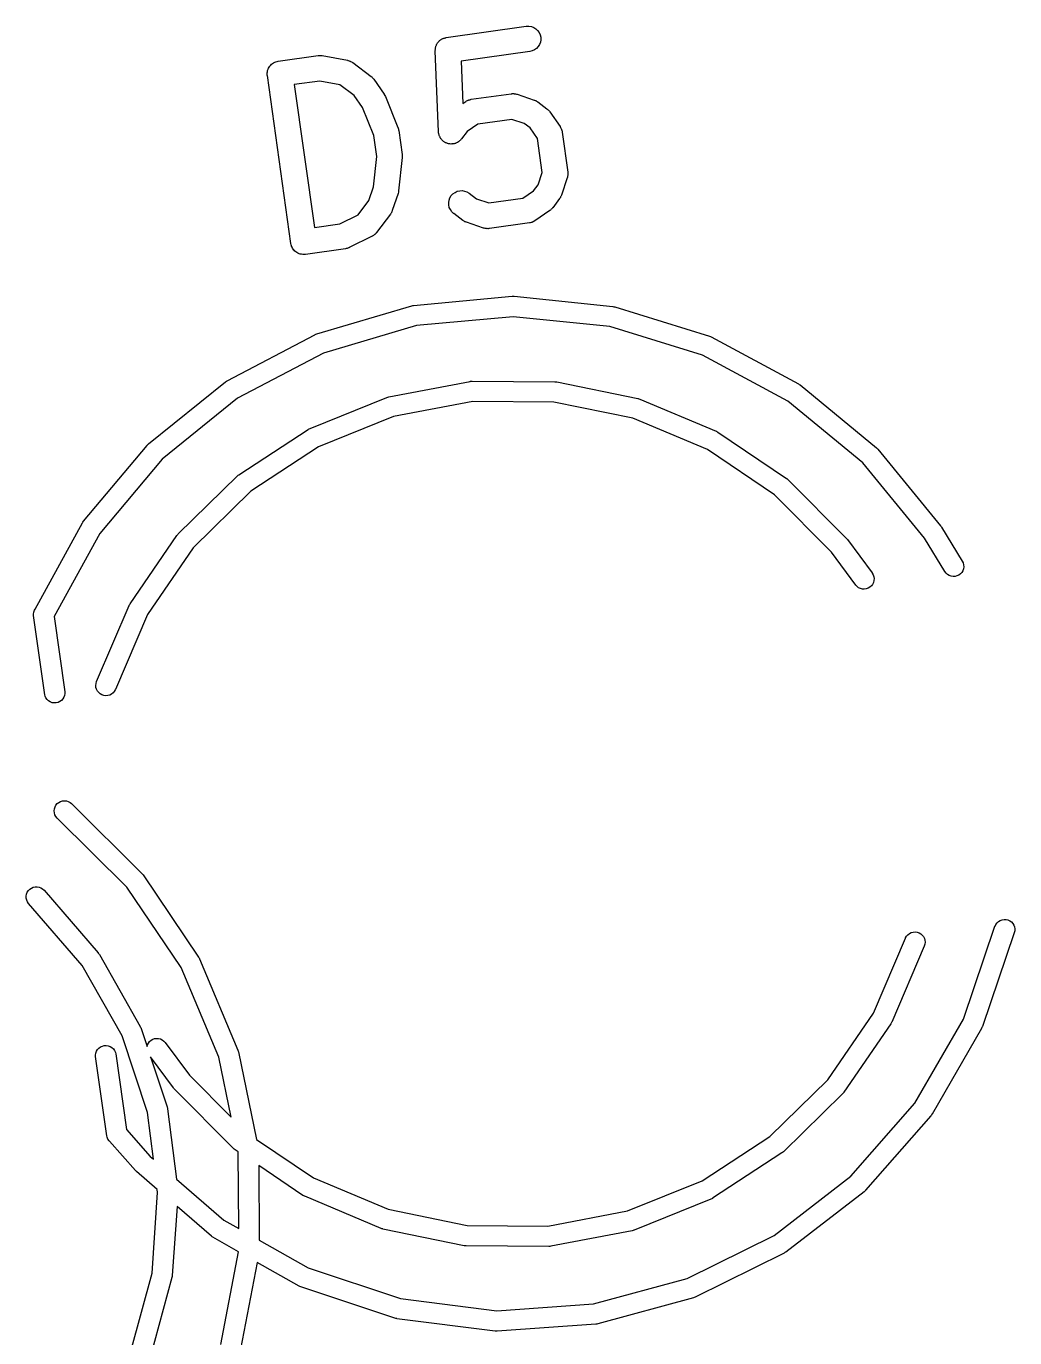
# Model space of a CAD drawing. Extents: x 70.1 to 125.9, y -110.1 to -56.7.
# Drawn here: x 76.33 to 82.15, y -79 to -71.27 of the extents above; entities that cross this region are included whole.
import ezdxf

# ---------------------------------------------------------------- set-up
doc = ezdxf.new("R2010")
doc.units = 0
doc.layers.add('BLACK', color=7, linetype='CONTINUOUS')

msp = doc.modelspace()

# ---------------------------------------------------------------- linework, layer by layer
at = {"layer": 'BLACK', "linetype": 'CONTINUOUS'}
for p, q in [((78.7862, -71.3406), (78.7901, -71.3397)), ((78.7901, -71.3397), (78.7939, -71.3384)), ((78.7939, -71.3384), (78.7972, -71.3379)), ((78.7972, -71.3379), (78.8004, -71.3372)), ((78.8004, -71.3372), (79.272, -71.2709)), ((79.272, -71.2709), (79.273, -71.2707)), ((79.273, -71.2707), (79.2876, -71.2703)), ((79.2876, -71.2703), (79.3021, -71.2728)), ((79.3021, -71.2728), (79.3157, -71.278)), ((79.3157, -71.278), (79.3282, -71.2857)), ((79.3282, -71.2857), (79.3388, -71.2957)), ((79.3388, -71.2957), (79.3473, -71.3077)), ((79.3473, -71.3077), (79.3534, -71.321)), ((79.3534, -71.321), (79.3567, -71.3352)), ((79.3567, -71.3352), (79.3572, -71.3499)), ((78.7359, -71.4134), (78.7361, -71.41)), ((78.7359, -71.4144), (78.7359, -71.4134)), ((78.755, -71.8926), (78.7359, -71.4144)), ((78.736, -71.4067), (78.7366, -71.4028)), ((78.7361, -71.41), (78.736, -71.4067)), ((78.7366, -71.4028), (78.7369, -71.3988)), ((78.7369, -71.3988), (78.7378, -71.3956)), ((78.7378, -71.3956), (78.7383, -71.3923)), ((78.7383, -71.3923), (78.7397, -71.3885)), ((78.7397, -71.3885), (78.7408, -71.3847)), ((78.7408, -71.3847), (78.7423, -71.3817)), ((78.7423, -71.3817), (78.7434, -71.3785)), ((78.7434, -71.3785), (78.7455, -71.3751)), ((78.7455, -71.3751), (78.7473, -71.3716)), ((78.7473, -71.3716), (78.7494, -71.3689)), ((78.7494, -71.3689), (78.7511, -71.3661)), ((78.7511, -71.3661), (78.7538, -71.3631)), ((78.7538, -71.3631), (78.7563, -71.36)), ((78.7563, -71.36), (78.7588, -71.3578)), ((78.7588, -71.3578), (78.761, -71.3553)), ((78.761, -71.3553), (78.7643, -71.353)), ((78.7643, -71.353), (78.7673, -71.3504)), ((78.7673, -71.3504), (78.7702, -71.3487)), ((78.7702, -71.3487), (78.7729, -71.3467)), ((78.7729, -71.3467), (78.7765, -71.3451)), ((78.7765, -71.3451), (78.78, -71.3431)), ((78.78, -71.3431), (78.7831, -71.342)), ((78.7831, -71.342), (78.7862, -71.3406)), ((79.3071, -71.416), (79.2928, -71.4194)), ((79.3203, -71.4098), (79.3071, -71.416)), ((79.3322, -71.4012), (79.3203, -71.4098)), ((79.3421, -71.3905), (79.3322, -71.4012)), ((79.3498, -71.378), (79.3421, -71.3905)), ((79.3549, -71.3643), (79.3498, -71.378)), ((79.3572, -71.3499), (79.3549, -71.3643)), ((77.7659, -71.4997), (77.7708, -71.4945)), ((77.7708, -71.4945), (77.771, -71.4944)), ((77.771, -71.4944), (77.7712, -71.4942)), ((77.7712, -71.4942), (77.7769, -71.4901)), ((77.7769, -71.4901), (77.7826, -71.4859)), ((77.7826, -71.4859), (77.7829, -71.4858)), ((77.7829, -71.4858), (77.7831, -71.4856)), ((77.7831, -71.4856), (77.7895, -71.4827)), ((77.7895, -71.4827), (77.7959, -71.4798)), ((77.7959, -71.4798), (77.7962, -71.4797)), ((77.7962, -71.4797), (77.7964, -71.4796)), ((77.7964, -71.4796), (77.8033, -71.478)), ((77.8033, -71.478), (77.8101, -71.4763)), ((77.8101, -71.4763), (78.0459, -71.4432)), ((78.0459, -71.4432), (78.0469, -71.4431)), ((78.0469, -71.4431), (78.0512, -71.4429)), ((78.0512, -71.4429), (78.0553, -71.4425)), ((78.0553, -71.4425), (78.0585, -71.4427)), ((78.0585, -71.4427), (78.0616, -71.4426)), ((78.0616, -71.4426), (78.0657, -71.4433)), ((78.0657, -71.4433), (78.0699, -71.4437)), ((78.0699, -71.4437), (78.218, -71.471)), ((78.218, -71.471), (78.2191, -71.4712)), ((78.2191, -71.4712), (78.2212, -71.4718)), ((78.2212, -71.4718), (78.2233, -71.4722)), ((78.2233, -71.4722), (78.2282, -71.4739)), ((78.2282, -71.4739), (78.2331, -71.4754)), ((78.2331, -71.4754), (78.235, -71.4764)), ((78.235, -71.4764), (78.2371, -71.4772)), ((78.2371, -71.4772), (78.2415, -71.4799)), ((78.2415, -71.4799), (78.246, -71.4823)), ((78.246, -71.4823), (78.2477, -71.4837)), ((78.2477, -71.4837), (78.2496, -71.4848)), ((78.2496, -71.4848), (78.3571, -71.5659)), ((79.2928, -71.4194), (78.8885, -71.4762)), ((78.8885, -71.4762), (78.8985, -71.7255)), ((77.7457, -71.5459), (77.7458, -71.5456)), ((77.746, -71.5529), (77.7457, -71.5459)), ((77.7458, -71.5454), (77.7469, -71.5385)), ((77.7458, -71.5456), (77.7458, -71.5454)), ((77.7462, -71.56), (77.746, -71.5529)), ((77.7462, -71.5605), (77.7462, -71.56)), ((77.7463, -71.561), (77.7462, -71.5605)), ((77.7462, -71.5605), (77.7462, -71.5605)), ((77.7462, -71.5605), (77.7462, -71.5605)), ((77.8855, -72.5513), (77.7463, -71.561)), ((77.7469, -71.5385), (77.7481, -71.5314)), ((77.7481, -71.5312), (77.7482, -71.5309)), ((77.7481, -71.5314), (77.7481, -71.5312)), ((77.7482, -71.5309), (77.7507, -71.5243)), ((77.7507, -71.5243), (77.7532, -71.5177)), ((77.7532, -71.5177), (77.7533, -71.5175)), ((77.7533, -71.5175), (77.7534, -71.5172)), ((77.7534, -71.5172), (77.7571, -71.5112)), ((77.7571, -71.5112), (77.7608, -71.5053)), ((77.7608, -71.5053), (77.761, -71.5051)), ((77.761, -71.5051), (77.7611, -71.5048)), ((77.7611, -71.5048), (77.7659, -71.4997)), ((78.3571, -71.5659), (78.358, -71.5665)), ((78.358, -71.5665), (78.361, -71.5694)), ((78.361, -71.5694), (78.3643, -71.5721)), ((78.0547, -71.5934), (77.9053, -71.6144)), ((77.9053, -71.6144), (78.0236, -72.4562)), ((78.1734, -71.6153), (78.0547, -71.5934)), ((78.2571, -71.6784), (78.1734, -71.6153)), ((78.3643, -71.5721), (78.3663, -71.5744)), ((78.3663, -71.5744), (78.3686, -71.5766)), ((78.3686, -71.5766), (78.371, -71.58)), ((78.371, -71.58), (78.3738, -71.5832)), ((78.3738, -71.5832), (78.4342, -71.6709)), ((78.306, -71.7492), (78.2571, -71.6784)), ((78.4342, -71.6709), (78.4348, -71.6718)), ((78.4348, -71.6718), (78.4349, -71.6721)), ((78.4349, -71.6721), (78.4351, -71.6724)), ((78.4351, -71.6724), (78.4384, -71.6786)), ((78.4384, -71.6786), (78.4417, -71.6847)), ((78.4417, -71.6847), (78.4418, -71.685)), ((78.4418, -71.685), (78.4419, -71.6853)), ((78.4419, -71.6853), (78.5156, -71.8673)), ((78.8985, -71.7255), (78.9156, -71.7137)), ((78.9156, -71.7137), (78.9165, -71.7131)), ((78.9165, -71.7131), (78.9184, -71.712)), ((78.9184, -71.712), (78.9202, -71.7107)), ((78.9202, -71.7107), (78.9249, -71.7086)), ((78.9249, -71.7086), (78.9294, -71.7062)), ((78.9294, -71.7062), (78.9315, -71.7055)), ((78.9315, -71.7055), (78.9335, -71.7046)), ((78.9335, -71.7046), (78.9385, -71.7034)), ((78.9385, -71.7034), (78.9434, -71.7019)), ((78.9434, -71.7019), (78.9456, -71.7017)), ((78.9456, -71.7017), (78.9477, -71.7011)), ((78.9477, -71.7011), (79.1835, -71.668)), ((79.1835, -71.668), (79.1845, -71.6679)), ((79.1845, -71.6679), (79.1868, -71.6678)), ((79.1868, -71.6678), (79.1889, -71.6674)), ((79.1889, -71.6674), (79.1941, -71.6676)), ((79.1941, -71.6676), (79.1992, -71.6675)), ((79.1992, -71.6675), (79.2013, -71.6678)), ((79.2013, -71.6678), (79.2036, -71.6679)), ((79.2036, -71.6679), (79.2086, -71.669)), ((79.2086, -71.669), (79.2136, -71.6699)), ((79.2136, -71.6699), (79.2157, -71.6707)), ((79.2157, -71.6707), (79.2178, -71.6712)), ((79.2178, -71.6712), (79.3188, -71.7051)), ((79.3188, -71.7051), (79.3198, -71.7054)), ((79.3198, -71.7054), (79.3236, -71.7072)), ((79.3236, -71.7072), (79.3275, -71.7087)), ((79.3275, -71.7087), (79.3302, -71.7103)), ((79.3302, -71.7103), (79.333, -71.7116)), ((79.333, -71.7116), (79.3364, -71.7141)), ((79.3364, -71.7141), (79.34, -71.7163)), ((79.34, -71.7163), (79.3938, -71.7568)), ((78.3731, -71.9151), (78.306, -71.7492)), ((79.3938, -71.7568), (79.3946, -71.7574)), ((79.3946, -71.7574), (79.3977, -71.7603)), ((79.3977, -71.7603), (79.401, -71.763)), ((79.401, -71.763), (79.403, -71.7654)), ((79.403, -71.7654), (79.4053, -71.7675)), ((79.4053, -71.7675), (79.4077, -71.7709)), ((79.4077, -71.7709), (79.4104, -71.7742)), ((79.4104, -71.7742), (79.4708, -71.8618)), ((78.5156, -71.8673), (78.516, -71.8683)), ((78.516, -71.8683), (78.5163, -71.8696)), ((78.5163, -71.8696), (78.5169, -71.8708)), ((78.5169, -71.8708), (78.5183, -71.8766)), ((78.5183, -71.8766), (78.5199, -71.8824)), ((78.9861, -71.8472), (78.9231, -71.8907)), ((79.1868, -71.819), (78.9861, -71.8472)), ((79.2595, -71.8434), (79.1868, -71.819)), ((79.2938, -71.8693), (79.2595, -71.8434)), ((79.3373, -71.9324), (79.2938, -71.8693)), ((79.4708, -71.8618), (79.4714, -71.8627)), ((79.4714, -71.8627), (79.4725, -71.8647)), ((79.4725, -71.8647), (79.4738, -71.8664)), ((79.4738, -71.8664), (79.4759, -71.8711)), ((79.4759, -71.8711), (79.4783, -71.8756)), ((79.4783, -71.8756), (79.479, -71.8777)), ((79.479, -71.8777), (79.4799, -71.8797)), ((79.4799, -71.8797), (79.4811, -71.8847)), ((78.3904, -72.0382), (78.3731, -71.9151)), ((78.5199, -71.8824), (78.52, -71.8837)), ((78.52, -71.8837), (78.5204, -71.885)), ((78.5204, -71.885), (78.5402, -72.0265)), ((78.7555, -71.8962), (78.755, -71.8926)), ((78.7556, -71.8998), (78.7555, -71.8962)), ((78.7565, -71.9034), (78.7556, -71.8998)), ((78.757, -71.9071), (78.7565, -71.9034)), ((78.7582, -71.9105), (78.757, -71.9071)), ((78.759, -71.914), (78.7582, -71.9105)), ((78.7606, -71.9174), (78.759, -71.914)), ((78.7618, -71.9209), (78.7606, -71.9174)), ((78.7636, -71.924), (78.7618, -71.9209)), ((78.7651, -71.9273), (78.7636, -71.924)), ((78.7673, -71.9304), (78.7651, -71.9273)), ((78.7692, -71.9336), (78.7673, -71.9304)), ((78.7716, -71.9363), (78.7692, -71.9336)), ((78.7737, -71.9392), (78.7716, -71.9363)), ((78.7764, -71.9417), (78.7737, -71.9392)), ((78.7789, -71.9445), (78.7764, -71.9417)), ((78.7818, -71.9467), (78.7789, -71.9445)), ((78.7844, -71.9492), (78.7818, -71.9467)), ((78.7876, -71.9511), (78.7844, -71.9492)), ((78.7905, -71.9534), (78.7876, -71.9511)), ((78.7938, -71.955), (78.7905, -71.9534)), ((78.7968, -71.9569), (78.7938, -71.955)), ((78.8003, -71.9582), (78.7968, -71.9569)), ((78.8037, -71.9599), (78.8003, -71.9582)), ((78.8608, -71.958), (78.8573, -71.9592)), ((78.8639, -71.9562), (78.8608, -71.958)), ((78.8672, -71.9547), (78.8639, -71.9562)), ((78.8703, -71.9525), (78.8672, -71.9547)), ((78.8735, -71.9507), (78.8703, -71.9525)), ((78.8762, -71.9483), (78.8735, -71.9507)), ((78.8792, -71.9462), (78.8762, -71.9483)), ((78.8817, -71.9435), (78.8792, -71.9462)), ((78.8845, -71.9411), (78.8817, -71.9435)), ((78.8867, -71.9382), (78.8845, -71.9411)), ((78.8892, -71.9356), (78.8867, -71.9382)), ((78.8899, -71.9347), (78.8892, -71.9356)), ((78.9231, -71.8907), (78.8899, -71.9347)), ((79.3655, -72.1331), (79.3373, -71.9324)), ((79.4811, -71.8847), (79.4826, -71.8896)), ((79.4826, -71.8896), (79.4828, -71.8918)), ((79.4828, -71.8918), (79.4833, -71.894)), ((79.4833, -71.894), (79.5165, -72.1297)), ((78.5402, -72.0265), (78.5404, -72.0275)), ((78.5404, -72.0275), (78.5404, -72.0289)), ((78.5404, -72.0289), (78.5407, -72.0302)), ((78.5407, -72.0302), (78.5406, -72.0362)), ((78.8072, -71.9608), (78.8037, -71.9599)), ((78.8105, -71.9621), (78.8072, -71.9608)), ((78.8142, -71.9627), (78.8105, -71.9621)), ((78.8178, -71.9636), (78.8142, -71.9627)), ((78.8214, -71.9639), (78.8178, -71.9636)), ((78.825, -71.9644), (78.8214, -71.9639)), ((78.8287, -71.9643), (78.825, -71.9644)), ((78.8324, -71.9646), (78.8287, -71.9643)), ((78.836, -71.9641), (78.8324, -71.9646)), ((78.8396, -71.964), (78.836, -71.9641)), ((78.8432, -71.9631), (78.8396, -71.964)), ((78.8469, -71.9627), (78.8432, -71.9631)), ((78.8504, -71.9615), (78.8469, -71.9627)), ((78.8539, -71.9607), (78.8504, -71.9615)), ((78.8573, -71.9592), (78.8539, -71.9607)), ((78.3716, -72.2161), (78.3904, -72.0382)), ((78.5405, -72.0448), (78.5199, -72.2401)), ((78.5406, -72.0435), (78.5405, -72.0448)), ((78.5406, -72.0362), (78.5408, -72.0422)), ((78.5408, -72.0422), (78.5406, -72.0435)), ((79.3411, -72.2057), (79.3655, -72.1331)), ((79.5133, -72.164), (79.4794, -72.265)), ((79.5138, -72.1619), (79.5133, -72.164)), ((79.5146, -72.1598), (79.5138, -72.1619)), ((79.5154, -72.1548), (79.5146, -72.1598)), ((79.5166, -72.1498), (79.5154, -72.1548)), ((79.5165, -72.1297), (79.5166, -72.1308)), ((79.5166, -72.1308), (79.5167, -72.133)), ((79.5167, -72.1476), (79.5166, -72.1498)), ((79.5167, -72.133), (79.517, -72.1352)), ((79.517, -72.1454), (79.5167, -72.1476)), ((79.517, -72.1352), (79.5169, -72.1403)), ((79.5169, -72.1403), (79.517, -72.1454)), ((78.3442, -72.2977), (78.3716, -72.2161)), ((78.5164, -72.2561), (78.4825, -72.357)), ((78.5165, -72.2557), (78.5164, -72.2561)), ((78.5166, -72.2554), (78.5165, -72.2557)), ((78.5181, -72.2486), (78.5166, -72.2554)), ((78.5197, -72.2418), (78.5181, -72.2486)), ((78.5198, -72.2411), (78.5197, -72.2415)), ((78.5197, -72.2415), (78.5197, -72.2418)), ((78.5199, -72.2401), (78.5198, -72.2411)), ((78.83, -72.2685), (78.84, -72.2578)), ((78.84, -72.2578), (78.8519, -72.2492)), ((78.8519, -72.2492), (78.8652, -72.2431)), ((78.8652, -72.2431), (78.8794, -72.2397)), ((78.8794, -72.2397), (78.894, -72.2391)), ((78.894, -72.2391), (78.9085, -72.2414)), ((78.9085, -72.2414), (78.9222, -72.2465)), ((78.9222, -72.2465), (78.9347, -72.2541)), ((78.9347, -72.2541), (78.9788, -72.2873)), ((79.2521, -72.2835), (79.3152, -72.24)), ((79.3152, -72.24), (79.3411, -72.2057)), ((79.4791, -72.266), (79.4773, -72.2698)), ((79.4794, -72.265), (79.4791, -72.266)), ((78.2811, -72.3814), (78.3442, -72.2977)), ((78.8148, -72.309), (78.8172, -72.2946)), ((78.8152, -72.3237), (78.8148, -72.309)), ((78.8185, -72.3379), (78.8152, -72.3237)), ((78.8172, -72.2946), (78.8223, -72.2809)), ((78.8245, -72.3513), (78.8185, -72.3379)), ((78.8223, -72.2809), (78.83, -72.2685)), ((78.9788, -72.2873), (79.0514, -72.3117)), ((79.0514, -72.3117), (79.2521, -72.2835)), ((79.4242, -72.3439), (79.4215, -72.3472)), ((79.427, -72.3409), (79.4242, -72.3439)), ((79.4277, -72.34), (79.427, -72.3409)), ((79.4682, -72.2862), (79.4277, -72.34)), ((79.4704, -72.2826), (79.4682, -72.2862)), ((79.4729, -72.2792), (79.4704, -72.2826)), ((79.4742, -72.2764), (79.4729, -72.2792)), ((79.4758, -72.2737), (79.4742, -72.2764)), ((79.4773, -72.2698), (79.4758, -72.2737)), ((78.173, -72.4352), (78.2811, -72.3814)), ((78.4713, -72.3783), (78.3903, -72.4858)), ((78.4735, -72.3747), (78.4713, -72.3783)), ((78.476, -72.3713), (78.4735, -72.3747)), ((78.4773, -72.3684), (78.476, -72.3713)), ((78.4789, -72.3658), (78.4773, -72.3684)), ((78.4804, -72.3618), (78.4789, -72.3658)), ((78.4822, -72.358), (78.4804, -72.3618)), ((78.4825, -72.357), (78.4822, -72.358)), ((78.833, -72.3632), (78.8245, -72.3513)), ((78.8436, -72.3733), (78.833, -72.3632)), ((78.8445, -72.3739), (78.8436, -72.3733)), ((78.8982, -72.4144), (78.8445, -72.3739)), ((78.9018, -72.4166), (78.8982, -72.4144)), ((78.9052, -72.4191), (78.9018, -72.4166)), ((78.9081, -72.4204), (78.9052, -72.4191)), ((78.9107, -72.4221), (78.9081, -72.4204)), ((78.9147, -72.4235), (78.9107, -72.4221)), ((79.3134, -72.4221), (79.3089, -72.4246)), ((79.3181, -72.42), (79.3134, -72.4221)), ((79.3198, -72.4187), (79.3181, -72.42)), ((79.3218, -72.4177), (79.3198, -72.4187)), ((79.3226, -72.4171), (79.3218, -72.4177)), ((79.4103, -72.3567), (79.3226, -72.4171)), ((79.4136, -72.3539), (79.4103, -72.3567)), ((79.417, -72.3515), (79.4136, -72.3539)), ((79.4191, -72.3492), (79.417, -72.3515)), ((79.4215, -72.3472), (79.4191, -72.3492)), ((78.0236, -72.4562), (78.173, -72.4352)), ((78.3778, -72.4986), (78.3762, -72.5001)), ((78.3796, -72.4973), (78.3778, -72.4986)), ((78.3831, -72.4936), (78.3796, -72.4973)), ((78.3868, -72.4901), (78.3831, -72.4936)), ((78.3881, -72.4883), (78.3868, -72.4901)), ((78.3896, -72.4867), (78.3881, -72.4883)), ((78.3903, -72.4858), (78.3896, -72.4867)), ((78.9185, -72.4253), (78.9147, -72.4235)), ((78.9195, -72.4256), (78.9185, -72.4253)), ((79.0204, -72.4595), (78.9195, -72.4256)), ((79.0226, -72.46), (79.0204, -72.4595)), ((79.0247, -72.4608), (79.0226, -72.46)), ((79.0297, -72.4617), (79.0247, -72.4608)), ((79.0347, -72.4628), (79.0297, -72.4617)), ((79.0369, -72.4629), (79.0347, -72.4628)), ((79.0391, -72.4633), (79.0369, -72.4629)), ((79.0442, -72.4631), (79.0391, -72.4633)), ((79.0493, -72.4633), (79.0442, -72.4631)), ((79.0515, -72.4629), (79.0493, -72.4633)), ((79.0537, -72.4628), (79.0515, -72.4629)), ((79.0548, -72.4627), (79.0537, -72.4628)), ((79.2905, -72.4296), (79.0548, -72.4627)), ((79.2927, -72.4291), (79.2905, -72.4296)), ((79.2949, -72.4288), (79.2927, -72.4291)), ((79.2998, -72.4273), (79.2949, -72.4288)), ((79.3048, -72.4261), (79.2998, -72.4273)), ((79.3068, -72.4252), (79.3048, -72.4261)), ((79.3089, -72.4246), (79.3068, -72.4252)), ((77.8871, -72.5582), (77.8855, -72.5513)), ((77.8887, -72.565), (77.8871, -72.5582)), ((77.8889, -72.5653), (77.8887, -72.565)), ((77.8889, -72.5655), (77.8889, -72.5653)), ((77.8919, -72.572), (77.8889, -72.5655)), ((77.8948, -72.5784), (77.8919, -72.572)), ((78.228, -72.5753), (78.224, -72.5768)), ((78.2289, -72.5749), (78.228, -72.5753)), ((78.3637, -72.5078), (78.2289, -72.5749)), ((78.3656, -72.5067), (78.3637, -72.5078)), ((78.3676, -72.5058), (78.3656, -72.5067)), ((78.3718, -72.5028), (78.3676, -72.5058)), ((78.3762, -72.5001), (78.3718, -72.5028)), ((77.8949, -72.5786), (77.8948, -72.5784)), ((77.8951, -72.5788), (77.8949, -72.5786)), ((77.8992, -72.5845), (77.8951, -72.5788)), ((77.9033, -72.5903), (77.8992, -72.5845)), ((77.9035, -72.5904), (77.9033, -72.5903)), ((77.9037, -72.5907), (77.9035, -72.5904)), ((77.9089, -72.5955), (77.9037, -72.5907)), ((77.914, -72.6003), (77.9089, -72.5955)), ((77.9142, -72.6004), (77.914, -72.6003)), ((77.9144, -72.6006), (77.9142, -72.6004)), ((77.9204, -72.6043), (77.9144, -72.6006)), ((77.9264, -72.608), (77.9204, -72.6043)), ((77.9266, -72.6081), (77.9264, -72.608)), ((77.9269, -72.6083), (77.9266, -72.6081)), ((77.9335, -72.6107), (77.9269, -72.6083)), ((77.9401, -72.6132), (77.9335, -72.6107)), ((77.9403, -72.6133), (77.9401, -72.6132)), ((77.9406, -72.6134), (77.9403, -72.6133)), ((77.9476, -72.6145), (77.9406, -72.6134)), ((77.9545, -72.6157), (77.9476, -72.6145)), ((77.9548, -72.6157), (77.9545, -72.6157)), ((77.955, -72.6157), (77.9548, -72.6157)), ((77.9621, -72.6155), (77.955, -72.6157)), ((77.9691, -72.6153), (77.9621, -72.6155)), ((77.9696, -72.6152), (77.9691, -72.6153)), ((77.9697, -72.6152), (77.9696, -72.6152)), ((77.9702, -72.6151), (77.9697, -72.6152)), ((77.9697, -72.6152), (77.9697, -72.6152)), ((78.206, -72.582), (77.9702, -72.6151)), ((78.2101, -72.581), (78.206, -72.582)), ((78.2142, -72.5804), (78.2101, -72.581)), ((78.2171, -72.5793), (78.2142, -72.5804)), ((78.2202, -72.5786), (78.2171, -72.5793)), ((78.224, -72.5768), (78.2202, -72.5786)), ((78.6083, -72.9157), (79.1894, -72.8619)), ((79.1894, -72.8619), (79.1902, -72.8619)), ((79.1902, -72.8619), (79.1957, -72.862)), ((79.1957, -72.862), (79.2011, -72.862)), ((79.2011, -72.862), (79.7816, -72.9221)), ((78.0373, -73.0836), (78.5968, -72.9179)), ((78.5968, -72.9179), (78.5977, -72.9177)), ((78.5977, -72.9177), (78.603, -72.9168)), ((78.603, -72.9168), (78.6083, -72.9157)), ((79.7816, -72.9221), (79.7816, -72.9221)), ((79.7816, -72.9221), (79.7824, -72.9222)), ((79.7824, -72.9222), (79.7877, -72.9233)), ((79.7877, -72.9233), (79.793, -72.9244)), ((79.793, -72.9244), (80.3508, -73.0961)), ((78.6253, -73.0347), (78.077, -73.197)), ((79.1946, -72.982), (78.6253, -73.0347)), ((79.7634, -73.0408), (79.1946, -72.982)), ((77.5097, -73.3592), (78.0265, -73.088)), ((78.0265, -73.088), (78.0272, -73.0876)), ((78.0272, -73.0876), (78.0323, -73.0856)), ((78.0323, -73.0856), (78.0373, -73.0836)), ((80.3098, -73.209), (79.7634, -73.0408)), ((80.3508, -73.0961), (80.3516, -73.0963)), ((80.3516, -73.0963), (80.3566, -73.0985)), ((80.3566, -73.0985), (80.3616, -73.1006)), ((80.3616, -73.1006), (80.8753, -73.3773)), ((78.077, -73.197), (77.5707, -73.4627)), ((80.8132, -73.4802), (80.3098, -73.209)), ((77.0458, -73.732), (77.5, -73.3656)), ((77.5, -73.3656), (77.5006, -73.3651)), ((77.5006, -73.3651), (77.5052, -73.3622)), ((77.5052, -73.3622), (77.5097, -73.3592)), ((78.4615, -73.4545), (78.9408, -73.363)), ((78.9408, -73.363), (78.9416, -73.3628)), ((78.9416, -73.3628), (78.947, -73.3624)), ((78.947, -73.3624), (78.9524, -73.3619)), ((78.9524, -73.3619), (79.4403, -73.3653)), ((79.4403, -73.3653), (79.4412, -73.3653)), ((79.4412, -73.3653), (79.4466, -73.366)), ((79.4466, -73.366), (79.452, -73.3665)), ((79.452, -73.3665), (79.9299, -73.4646)), ((80.8753, -73.3773), (80.876, -73.3777)), ((80.876, -73.3777), (80.8805, -73.3808)), ((80.8805, -73.3808), (80.885, -73.3839)), ((80.885, -73.3839), (81.3353, -73.7551)), ((77.5707, -73.4627), (77.1257, -73.8217)), ((77.9979, -73.6406), (78.4503, -73.4578)), ((78.4503, -73.4578), (78.451, -73.4575)), ((78.451, -73.4575), (78.4563, -73.456)), ((78.4563, -73.456), (78.4615, -73.4545)), ((78.9575, -73.482), (78.4898, -73.5712)), ((79.4336, -73.4853), (78.9575, -73.482)), ((79.9, -73.581), (79.4336, -73.4853)), ((79.9299, -73.4646), (79.9307, -73.4648)), ((79.9307, -73.4648), (79.9359, -73.4664)), ((79.9359, -73.4664), (79.9411, -73.468)), ((79.9411, -73.468), (80.3909, -73.6571)), ((81.2544, -73.8439), (80.8132, -73.4802)), ((78.4898, -73.5712), (78.0483, -73.7497)), ((80.339, -73.7654), (79.9, -73.581)), ((77.5793, -73.9132), (77.9875, -73.646)), ((77.9875, -73.646), (77.9882, -73.6456)), ((77.9882, -73.6456), (77.9931, -73.6431)), ((77.9931, -73.6431), (77.9979, -73.6406)), ((80.3909, -73.6571), (80.3909, -73.6571)), ((80.3909, -73.6571), (80.3909, -73.6571)), ((80.3909, -73.6571), (80.3917, -73.6574)), ((80.3917, -73.6574), (80.3964, -73.6601)), ((77.0379, -73.7395), (77.0419, -73.7358)), ((77.0419, -73.7358), (77.0458, -73.732)), ((80.3964, -73.6601), (80.4012, -73.6626)), ((80.4012, -73.6626), (80.8057, -73.9354)), ((76.663, -74.1878), (77.0374, -73.7402)), ((77.0374, -73.7402), (77.0379, -73.7395)), ((78.0483, -73.7497), (77.6499, -74.0104)), ((80.7338, -74.0316), (80.339, -73.7654)), ((81.3353, -73.7551), (81.3359, -73.7556)), ((81.3359, -73.7556), (81.3397, -73.7596)), ((81.3397, -73.7596), (81.3435, -73.7634)), ((81.3435, -73.7634), (81.7131, -74.215)), ((77.1257, -73.8217), (76.7588, -74.2603)), ((81.6176, -74.2878), (81.2544, -73.8439)), ((77.2216, -74.262), (77.5701, -73.9206)), ((77.5701, -73.9206), (77.5707, -73.92)), ((77.5707, -73.92), (77.575, -73.9166)), ((77.575, -73.9166), (77.5793, -73.9132)), ((80.8057, -73.9354), (80.8064, -73.9359)), ((80.8064, -73.9359), (80.8106, -73.9395)), ((80.8106, -73.9395), (80.8148, -73.9429)), ((80.8148, -73.9429), (81.1586, -74.2891)), ((77.6499, -74.0104), (77.3097, -74.3436)), ((81.0704, -74.3705), (80.7338, -74.0316)), ((76.3779, -74.706), (76.6564, -74.1975)), ((76.6564, -74.1975), (76.6568, -74.1967)), ((76.6568, -74.1967), (76.66, -74.1923)), ((76.66, -74.1923), (76.663, -74.1878)), ((76.7588, -74.2603), (76.4909, -74.7495)), ((76.9384, -74.6736), (77.214, -74.2709)), ((77.214, -74.2709), (77.2145, -74.2703)), ((77.2145, -74.2703), (77.2181, -74.2661)), ((77.2181, -74.2661), (77.2216, -74.262)), ((81.7131, -74.215), (81.7136, -74.2157)), ((81.7136, -74.2157), (81.7156, -74.2188)), ((81.7156, -74.2188), (81.7178, -74.2217)), ((81.7178, -74.2217), (81.8403, -74.422)), ((77.3097, -74.3436), (77.0408, -74.7365)), ((81.1586, -74.2891), (81.1592, -74.2897)), ((81.1592, -74.2897), (81.1617, -74.2928)), ((81.1617, -74.2928), (81.1643, -74.2958)), ((81.1643, -74.2958), (81.3093, -74.4923)), ((81.7379, -74.4846), (81.6176, -74.2878)), ((81.2127, -74.5636), (81.0704, -74.3705)), ((81.8403, -74.422), (81.8407, -74.4227)), ((81.8407, -74.4227), (81.8457, -74.4334)), ((81.3093, -74.4923), (81.3098, -74.493)), ((81.3098, -74.493), (81.3156, -74.5032)), ((81.3156, -74.5032), (81.3194, -74.5142)), ((81.7449, -74.494), (81.7379, -74.4846)), ((81.7537, -74.5018), (81.7449, -74.494)), ((81.7638, -74.5077), (81.7537, -74.5018)), ((81.7748, -74.5116), (81.7638, -74.5077)), ((81.82, -74.5047), (81.8094, -74.5098)), ((81.8294, -74.4977), (81.82, -74.5047)), ((81.8373, -74.4891), (81.8294, -74.4977)), ((81.8433, -74.479), (81.8373, -74.4891)), ((81.8473, -74.468), (81.8433, -74.479)), ((81.8457, -74.4334), (81.8485, -74.4447)), ((81.849, -74.4564), (81.8473, -74.468)), ((81.8485, -74.4447), (81.849, -74.4564)), ((81.2205, -74.5723), (81.2127, -74.5636)), ((81.2299, -74.5793), (81.2205, -74.5723)), ((81.2405, -74.5843), (81.2299, -74.5793)), ((81.2518, -74.5872), (81.2405, -74.5843)), ((81.2862, -74.5824), (81.2751, -74.5863)), ((81.2963, -74.5765), (81.2862, -74.5824)), ((81.305, -74.5687), (81.2963, -74.5765)), ((81.3121, -74.5594), (81.305, -74.5687)), ((81.3172, -74.5489), (81.3121, -74.5594)), ((81.3202, -74.5375), (81.3172, -74.5489)), ((81.3194, -74.5142), (81.321, -74.5258)), ((81.321, -74.5258), (81.3202, -74.5375)), ((81.7864, -74.5133), (81.7748, -74.5116)), ((81.7981, -74.5126), (81.7864, -74.5133)), ((81.8094, -74.5098), (81.7981, -74.5126)), ((81.2635, -74.5879), (81.2518, -74.5872)), ((81.2751, -74.5863), (81.2635, -74.5879)), ((76.3685, -74.7345), (76.3703, -74.7228)), ((76.3689, -74.7434), (76.3685, -74.7345)), ((76.3703, -74.7228), (76.3744, -74.7118)), ((76.3744, -74.7118), (76.3779, -74.706)), ((76.7406, -75.1323), (76.9328, -74.6838)), ((77.0408, -74.7365), (76.8509, -75.1796)), ((76.9328, -74.6838), (76.9331, -74.683)), ((76.9331, -74.683), (76.9358, -74.6783)), ((76.9358, -74.6783), (76.9384, -74.6736)), ((76.4344, -75.2097), (76.3689, -74.7434)), ((76.4909, -74.7495), (76.5533, -75.193)), ((76.5536, -75.2018), (76.5518, -75.2135)), ((76.5533, -75.193), (76.5536, -75.2018)), ((76.7358, -75.1551), (76.7371, -75.1435)), ((76.7368, -75.1668), (76.7358, -75.1551)), ((76.74, -75.178), (76.7368, -75.1668)), ((76.7371, -75.1435), (76.7406, -75.1323)), ((76.7453, -75.1884), (76.74, -75.178)), ((76.7526, -75.1976), (76.7453, -75.1884)), ((76.7615, -75.2052), (76.7526, -75.1976)), ((76.8372, -75.1994), (76.8279, -75.2066)), ((76.8448, -75.1905), (76.8372, -75.1994)), ((76.8506, -75.1803), (76.8448, -75.1905)), ((76.8509, -75.1796), (76.8506, -75.1803)), ((76.4365, -75.2183), (76.4344, -75.2097)), ((76.4415, -75.229), (76.4365, -75.2183)), ((76.4484, -75.2386), (76.4415, -75.229)), ((76.4571, -75.2466), (76.4484, -75.2386)), ((76.4672, -75.2527), (76.4571, -75.2466)), ((76.4783, -75.2568), (76.4672, -75.2527)), ((76.49, -75.2586), (76.4783, -75.2568)), ((76.5018, -75.2581), (76.49, -75.2586)), ((76.5133, -75.2553), (76.5018, -75.2581)), ((76.524, -75.2504), (76.5133, -75.2553)), ((76.5336, -75.2434), (76.524, -75.2504)), ((76.5416, -75.2347), (76.5336, -75.2434)), ((76.5477, -75.2246), (76.5416, -75.2347)), ((76.5518, -75.2135), (76.5477, -75.2246)), ((76.7718, -75.2109), (76.7615, -75.2052)), ((76.7829, -75.2145), (76.7718, -75.2109)), ((76.7945, -75.2159), (76.7829, -75.2145)), ((76.8062, -75.215), (76.7945, -75.2159)), ((76.8175, -75.2119), (76.8062, -75.215)), ((76.8279, -75.2066), (76.8175, -75.2119)), ((76.4907, -75.894), (76.492, -75.8823)), ((76.4918, -75.9056), (76.4907, -75.894)), ((76.492, -75.8823), (76.4954, -75.8711)), ((76.4954, -75.8711), (76.501, -75.8608)), ((76.501, -75.8608), (76.5084, -75.8518)), ((76.5084, -75.8518), (76.5175, -75.8444)), ((76.5175, -75.8444), (76.5279, -75.8389)), ((76.5279, -75.8389), (76.5391, -75.8355)), ((76.5391, -75.8355), (76.5507, -75.8344)), ((76.5507, -75.8344), (76.5624, -75.8355)), ((76.5624, -75.8355), (76.5736, -75.8389)), ((76.5736, -75.8389), (76.5839, -75.8444)), ((76.5839, -75.8444), (76.593, -75.8518)), ((76.593, -75.8518), (77.0071, -76.2629)), ((76.4951, -75.9169), (76.4918, -75.9056)), ((76.5005, -75.9272), (76.4951, -75.9169)), ((76.5079, -75.9364), (76.5005, -75.9272)), ((76.5085, -75.937), (76.5079, -75.9364)), ((76.9184, -76.3439), (76.5085, -75.937)), ((77.0071, -76.2629), (77.0077, -76.2635)), ((77.0077, -76.2635), (77.0111, -76.2678)), ((77.0111, -76.2678), (77.0146, -76.2719)), ((77.0146, -76.2719), (77.341, -76.7557)), ((76.3385, -76.3642), (76.3467, -76.3558)), ((76.3467, -76.3558), (76.3563, -76.3491)), ((76.3563, -76.3491), (76.367, -76.3444)), ((76.367, -76.3444), (76.3784, -76.3419)), ((76.3784, -76.3419), (76.3902, -76.3417)), ((76.3902, -76.3417), (76.4017, -76.3437)), ((76.4017, -76.3437), (76.4126, -76.3479)), ((76.4126, -76.3479), (76.4225, -76.3542)), ((76.4225, -76.3542), (76.431, -76.3623)), ((76.431, -76.3623), (76.7497, -76.7317)), ((77.2382, -76.8179), (76.9184, -76.3439)), ((76.3258, -76.3965), (76.3279, -76.385)), ((76.3259, -76.4082), (76.3258, -76.3965)), ((76.3284, -76.4196), (76.3259, -76.4082)), ((76.3279, -76.385), (76.3322, -76.3741)), ((76.333, -76.4304), (76.3284, -76.4196)), ((76.3322, -76.3741), (76.3385, -76.3642)), ((76.3396, -76.4401), (76.333, -76.4304)), ((76.3401, -76.4407), (76.3396, -76.4401)), ((76.6551, -76.8056), (76.3401, -76.4407)), ((81.847, -77.1215), (82.0331, -76.5746)), ((82.0331, -76.5746), (82.0334, -76.5738)), ((82.0334, -76.5738), (82.0384, -76.5632)), ((82.0384, -76.5632), (82.0453, -76.5538)), ((82.0453, -76.5538), (82.054, -76.5459)), ((82.054, -76.5459), (82.064, -76.5398)), ((82.064, -76.5398), (82.075, -76.5358)), ((82.075, -76.5358), (82.0866, -76.534)), ((82.0866, -76.534), (82.0983, -76.5345)), ((82.0983, -76.5345), (82.1097, -76.5373)), ((82.1097, -76.5373), (82.1203, -76.5422)), ((82.1203, -76.5422), (82.1298, -76.5491)), ((82.1298, -76.5491), (82.1377, -76.5577)), ((82.1377, -76.5577), (82.1439, -76.5676)), ((82.1439, -76.5676), (82.1479, -76.5786)), ((82.1479, -76.5786), (82.1498, -76.5902)), ((82.1498, -76.5902), (82.1494, -76.6019)), ((81.3166, -77.0872), (81.5066, -76.6441)), ((81.5066, -76.6441), (81.5069, -76.6434)), ((81.5069, -76.6434), (81.5127, -76.6332)), ((81.5127, -76.6332), (81.5204, -76.6243)), ((81.5204, -76.6243), (81.5296, -76.6171)), ((81.5296, -76.6171), (81.54, -76.6118)), ((81.54, -76.6118), (81.5513, -76.6087)), ((81.5513, -76.6087), (81.563, -76.6078)), ((81.563, -76.6078), (81.5746, -76.6092)), ((81.5746, -76.6092), (81.5858, -76.6128)), ((81.5858, -76.6128), (81.596, -76.6185)), ((81.596, -76.6185), (81.6049, -76.6261)), ((81.6049, -76.6261), (81.6122, -76.6353)), ((81.6122, -76.6353), (81.6175, -76.6457)), ((81.6175, -76.6457), (81.6207, -76.657)), ((81.6217, -76.6686), (81.6204, -76.6803)), ((81.6207, -76.657), (81.6217, -76.6686)), ((82.1467, -76.6133), (81.9588, -77.1657)), ((82.1494, -76.6019), (82.1467, -76.6133)), ((76.7497, -76.7317), (76.7503, -76.7323)), ((76.7503, -76.7323), (76.7533, -76.7368)), ((76.7533, -76.7368), (76.7565, -76.7412)), ((76.7565, -76.7412), (76.9975, -77.1655)), ((81.6169, -76.6914), (81.4246, -77.1399)), ((81.6204, -76.6803), (81.6169, -76.6914)), ((76.8902, -77.2197), (76.6551, -76.8056)), ((77.4599, -77.345), (77.2382, -76.8179)), ((77.341, -76.7557), (77.3415, -76.7564)), ((77.3415, -76.7564), (77.344, -76.7612)), ((77.344, -76.7612), (77.3466, -76.766)), ((77.3466, -76.766), (77.5728, -77.3039)), ((81.0476, -77.48), (81.3166, -77.0872)), ((81.5612, -77.6167), (81.847, -77.1215)), ((76.9975, -77.1655), (76.9979, -77.1662)), ((76.9979, -77.1662), (77, -77.1713)), ((77, -77.1713), (77.0022, -77.1762)), ((77.0022, -77.1762), (77.0378, -77.2831)), ((81.419, -77.1501), (81.1433, -77.5527)), ((81.4216, -77.1453), (81.419, -77.1501)), ((81.4243, -77.1406), (81.4216, -77.1453)), ((81.4246, -77.1399), (81.4243, -77.1406)), ((81.9539, -77.1764), (81.6622, -77.6818)), ((81.9562, -77.1714), (81.9539, -77.1764)), ((81.9585, -77.1665), (81.9562, -77.1714)), ((81.9588, -77.1657), (81.9585, -77.1665)), ((76.7539, -77.2924), (76.7634, -77.2855)), ((76.7634, -77.2855), (76.7742, -77.2805)), ((76.7742, -77.2805), (76.7857, -77.2777)), ((76.7857, -77.2777), (76.7975, -77.2772)), ((76.7975, -77.2772), (76.8091, -77.279)), ((76.8091, -77.279), (76.8202, -77.2831)), ((76.8202, -77.2831), (76.8303, -77.2892)), ((76.8303, -77.2892), (76.839, -77.2973)), ((77.0405, -77.6715), (76.8902, -77.2197)), ((77.0378, -77.2831), (77.0402, -77.274)), ((77.0402, -77.274), (77.0453, -77.2635)), ((77.0453, -77.2635), (77.0524, -77.2541)), ((77.0524, -77.2541), (77.0611, -77.2464)), ((77.0611, -77.2464), (77.0712, -77.2404)), ((77.0712, -77.2404), (77.0823, -77.2366)), ((77.0823, -77.2366), (77.0939, -77.235)), ((77.0939, -77.235), (77.1056, -77.2356)), ((77.1056, -77.2356), (77.1169, -77.2385)), ((77.1169, -77.2385), (77.1275, -77.2436)), ((77.1275, -77.2436), (77.1368, -77.2506)), ((77.1368, -77.2506), (77.1447, -77.2593)), ((77.1447, -77.2593), (77.287, -77.4524)), ((76.7338, -77.334), (76.7357, -77.3223)), ((76.7342, -77.3428), (76.7338, -77.334)), ((76.7998, -77.8091), (76.7342, -77.3428)), ((76.7357, -77.3223), (76.7397, -77.3112)), ((76.7397, -77.3112), (76.7459, -77.3011)), ((76.7459, -77.3011), (76.7539, -77.2924)), ((76.839, -77.2973), (76.846, -77.3068)), ((76.846, -77.3068), (76.851, -77.3175)), ((76.851, -77.3175), (76.853, -77.3261)), ((76.853, -77.3261), (76.9156, -77.7716)), ((77.193, -77.5271), (77.058, -77.344)), ((77.058, -77.344), (77.1562, -77.6392)), ((77.5328, -77.6999), (77.4599, -77.345)), ((77.5728, -77.3039), (77.5731, -77.3047)), ((77.5731, -77.3047), (77.5746, -77.3099)), ((77.5746, -77.3099), (77.5762, -77.3151)), ((77.5762, -77.3151), (77.6822, -77.8309)), ((77.287, -77.4524), (77.5328, -77.6999)), ((80.7074, -77.8131), (81.0476, -77.48)), ((77.1957, -77.5301), (77.193, -77.5271)), ((77.1981, -77.5332), (77.1957, -77.5301)), ((77.1987, -77.5338), (77.1981, -77.5332)), ((77.5425, -77.88), (77.1987, -77.5338)), ((81.1358, -77.5616), (80.7871, -77.903)), ((81.1392, -77.5575), (81.1358, -77.5616)), ((81.1428, -77.5534), (81.1392, -77.5575)), ((81.1433, -77.5527), (81.1428, -77.5534)), ((77.0753, -77.9477), (77.0405, -77.6715)), ((77.1562, -77.6392), (77.1564, -77.64)), ((77.1564, -77.64), (77.1576, -77.6453)), ((77.1576, -77.6453), (77.1588, -77.6506)), ((77.1588, -77.6506), (77.2111, -78.0648)), ((81.1847, -78.047), (81.5612, -77.6167)), ((81.6554, -77.6913), (81.2711, -78.1304)), ((81.6586, -77.6869), (81.6554, -77.6913)), ((81.6618, -77.6825), (81.6586, -77.6869)), ((81.6622, -77.6818), (81.6618, -77.6825)), ((76.8018, -77.8177), (76.7998, -77.8091)), ((76.8068, -77.8285), (76.8018, -77.8177)), ((76.8138, -77.838), (76.8068, -77.8285)), ((76.9156, -77.7716), (77.0562, -77.9312)), ((77.6822, -77.8309), (78.0182, -78.0576)), ((80.3089, -78.0738), (80.7074, -77.8131)), ((76.8165, -77.8405), (76.8138, -77.838)), ((76.9688, -78.0136), (76.8165, -77.8405)), ((77.5467, -77.8835), (77.5425, -77.88)), ((77.5508, -77.887), (77.5467, -77.8835)), ((77.5515, -77.8875), (77.5508, -77.887)), ((77.5745, -77.903), (77.5515, -77.8875)), ((77.5749, -77.9051), (77.5745, -77.903)), ((77.5782, -78.3557), (77.5749, -77.9051)), ((80.7822, -77.9069), (80.778, -77.9103)), ((80.7865, -77.9036), (80.7822, -77.9069)), ((80.7871, -77.903), (80.7865, -77.9036)), ((77.0562, -77.9312), (77.0753, -77.9477)), ((77.956, -78.1604), (77.6955, -77.9846)), ((77.6955, -77.9846), (77.6986, -78.4241)), ((80.778, -77.9103), (80.3697, -78.1775)), ((76.9715, -78.0161), (76.9688, -78.0136)), ((76.974, -78.0188), (76.9715, -78.0161)), ((76.9747, -78.0193), (76.974, -78.0188)), ((77.0978, -78.1256), (76.9747, -78.0193)), ((78.0182, -78.0576), (78.4572, -78.2422)), ((80.7317, -78.3959), (81.1847, -78.047)), ((77.1001, -78.1439), (77.0978, -78.1256)), ((77.2111, -78.0648), (77.4904, -78.3059)), ((79.8674, -78.2521), (80.3089, -78.0738)), ((81.2626, -78.1385), (80.8003, -78.4946)), ((81.2665, -78.1348), (81.2626, -78.1385)), ((81.2705, -78.1311), (81.2665, -78.1348)), ((81.2711, -78.1304), (81.2705, -78.1311)), ((77.0668, -78.6189), (77.1001, -78.1439)), ((77.9608, -78.163), (77.956, -78.1604)), ((77.9655, -78.1656), (77.9608, -78.163)), ((77.9663, -78.1659), (77.9655, -78.1656)), ((78.4161, -78.3551), (77.9663, -78.1659)), ((80.3593, -78.1829), (79.9069, -78.3656)), ((80.3641, -78.1804), (80.3593, -78.1829)), ((80.369, -78.1779), (80.3641, -78.1804)), ((80.3697, -78.1775), (80.369, -78.1779)), ((77.2146, -78.2264), (77.1861, -78.6331)), ((77.4165, -78.4006), (77.2146, -78.2264)), ((78.4572, -78.2422), (78.9236, -78.3379)), ((79.3997, -78.3413), (79.8674, -78.2521)), ((77.4904, -78.3059), (77.5782, -78.3557)), ((78.4212, -78.3567), (78.4161, -78.3551)), ((78.4264, -78.3584), (78.4212, -78.3567)), ((78.4273, -78.3585), (78.4264, -78.3584)), ((78.9052, -78.4567), (78.4273, -78.3585)), ((78.4273, -78.3585), (78.4273, -78.3585)), ((78.4273, -78.3585), (78.4273, -78.3585)), ((78.9236, -78.3379), (79.3997, -78.3413)), ((79.8957, -78.3689), (79.4164, -78.4603)), ((79.9009, -78.3674), (79.8957, -78.3689)), ((79.9061, -78.3659), (79.9009, -78.3674)), ((79.9069, -78.3656), (79.9061, -78.3659)), ((77.4209, -78.4037), (77.4165, -78.4006)), ((77.4253, -78.4069), (77.4209, -78.4037)), ((77.426, -78.4073), (77.4253, -78.4069)), ((77.576, -78.4925), (77.426, -78.4073)), ((77.6986, -78.4241), (77.9876, -78.5882)), ((80.2196, -78.6502), (80.7317, -78.3959)), ((77.472, -79.0385), (77.576, -78.4925)), ((78.9106, -78.4572), (78.9052, -78.4567)), ((78.916, -78.4579), (78.9106, -78.4572)), ((78.9168, -78.4579), (78.916, -78.4579)), ((79.4047, -78.4614), (78.9168, -78.4579)), ((79.4101, -78.4609), (79.4047, -78.4614)), ((79.4156, -78.4604), (79.4101, -78.4609)), ((79.4164, -78.4603), (79.4156, -78.4604)), ((80.7904, -78.5008), (80.2677, -78.7603)), ((80.795, -78.4979), (80.7904, -78.5008)), ((80.7996, -78.4951), (80.795, -78.4979)), ((80.8003, -78.4946), (80.7996, -78.4951)), ((77.6863, -78.5551), (77.5887, -79.0668)), ((77.9335, -78.6955), (77.6863, -78.5551)), ((77.9876, -78.5882), (78.5302, -78.7686)), ((76.9419, -79.0783), (77.0668, -78.6189)), ((77.1842, -78.6447), (77.0562, -79.1155)), ((77.1851, -78.6393), (77.1842, -78.6447)), ((77.1861, -78.6339), (77.1851, -78.6393)), ((77.1861, -78.6331), (77.1861, -78.6339)), ((79.6678, -78.8002), (80.2196, -78.6502)), ((77.9384, -78.6977), (77.9335, -78.6955)), ((77.9434, -78.7), (77.9384, -78.6977)), ((77.9442, -78.7002), (77.9434, -78.7)), ((78.4979, -78.8844), (77.9442, -78.7002)), ((78.5302, -78.7686), (79.0975, -78.8402)), ((79.0975, -78.8402), (79.6678, -78.8002)), ((80.2568, -78.7645), (79.6937, -78.9176)), ((80.2618, -78.7626), (80.2568, -78.7645)), ((80.267, -78.7607), (80.2618, -78.7626)), ((80.2677, -78.7603), (80.267, -78.7607)), ((78.5032, -78.8856), (78.4979, -78.8844)), ((78.5085, -78.8868), (78.5032, -78.8856)), ((78.5093, -78.887), (78.5085, -78.8868)), ((79.0883, -78.96), (78.5093, -78.887)), ((79.0937, -78.9602), (79.0883, -78.96)), ((79.0992, -78.9604), (79.0937, -78.9602)), ((79.1, -78.9603), (79.0992, -78.9604)), ((79.6821, -78.9195), (79.1, -78.9603)), ((79.6874, -78.9186), (79.6821, -78.9195)), ((79.6928, -78.9178), (79.6874, -78.9186)), ((79.6937, -78.9176), (79.6928, -78.9178))]:
    msp.add_line(p, q, dxfattribs=at)

doc.saveas('drawing.dxf')
